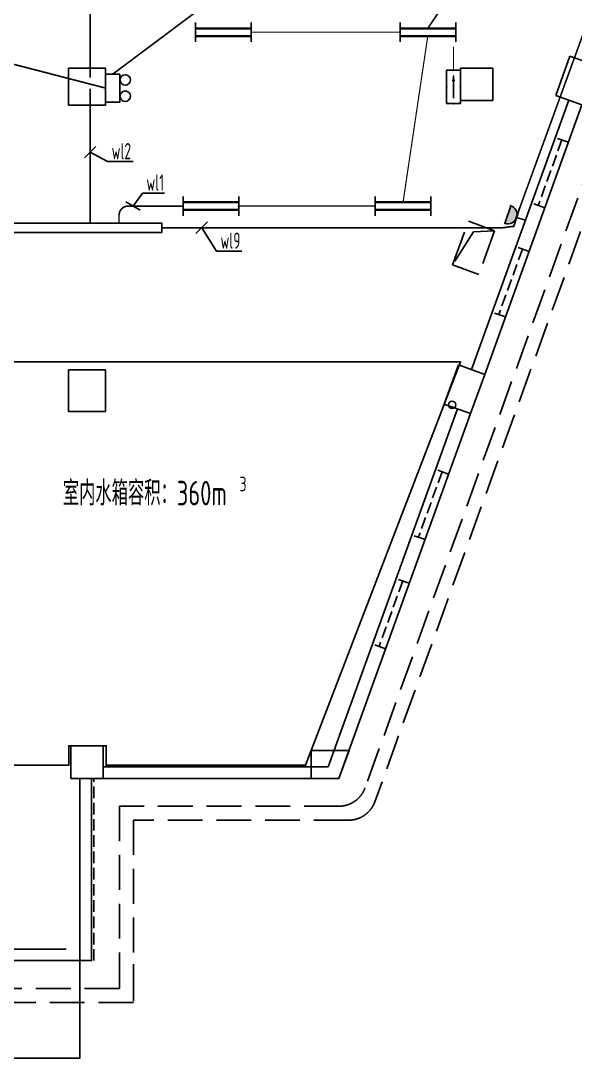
# Model space of a CAD drawing. Extents: x 2166032 to 5302137, y 581493 to 2416206.
# Drawn here: x 2505058 to 2517003, y 1253170 to 1275683 of the extents above; entities that cross this region are included whole.
import ezdxf
from ezdxf.enums import TextEntityAlignment as Align

# ---------------------------------------------------------------- set-up
doc = ezdxf.new("R2010")
doc.units = 0
doc.header["$LTSCALE"] = 1000
doc.header["$MEASUREMENT"] = 0
doc.linetypes.add('DASH', pattern=[0.35, 0.25, -0.1])
for name, color, linetype in [('3T_WOOD', 21, 'Continuous'), ('CABLETRAY', 4, 'Continuous'), ('COLUMN', 2, 'Continuous'), ('DIM-照明', 3, 'Continuous'), ('EQUIP-动力', 3, 'Continuous'), ('EQUIP-照明', 3, 'Continuous'), ('PUB_TEXT', 7, 'Continuous'), ('TEL_TEXT', 7, 'Continuous'), ('WALL', 8, 'Continuous'), ('WINDOW', 8, 'Continuous'), ('WIRE-应急', 6, 'DASH'), ('WIRE-照明', 1, 'Continuous'), ('地沟', 8, 'Continuous'), ('屋面', 151, 'Continuous'), ('消防', 7, 'Continuous')]:
    doc.layers.add(name, color=color, linetype=linetype)
doc.styles.add('_TEL_DIM', font='@tssdeng.shx', dxfattribs={"width": 0.8, "height": 3.5, "bigfont": '!tssdchn.shx'})
doc.styles.get("Standard").update_dxf_attribs({"font": 'tssdeng.shx', "bigfont": 'tssdchn.shx'})
doc.styles.add('TSSD_REIN', font='tssdeng.shx', dxfattribs={"width": 0.7, "bigfont": 'tssdchn.shx'})

# ---------------------------------------------------------------- blocks, each defined once
blk = doc.blocks.new('$equip$00001160')
for p, q in [((-1.2, 0.417), (-1.2, -0.417)), ((-1.2, 0.167), (1.2, 0.167)), ((1.2, 0.417), (1.2, -0.417)), ((-1.2, -0.167), (1.2, -0.167))]:
    blk.add_line(p, q)
at = {"const_width": 0.1}
for points in [[(-1.2, 0.167), (1.2, 0.167)], [(-1.2, -0.167), (1.2, -0.167)]]:
    blk.add_lwpolyline(points, dxfattribs=at)
at = {"layer": 'EQUIP-照明'}
for p in [(-1.2, 0), (0, 0.167), (1.2, 0), (0, -0.167)]:
    blk.add_point(p, dxfattribs=at)
at = {"layer": 'EQUIP-照明', "flags": 9}
blk.add_attdef('A', (0, 0), '', height=0.00002, dxfattribs=at)
blk = doc.blocks.new('$equip$00001686')
for p, q in [((0.72, 0.6), (-0.72, 0.6)), ((-0.72, 0.6), (-0.72, 0)), ((0.72, 0), (0.72, 0.6)), ((-0.72, 0), (0.72, 0))]:
    blk.add_line(p, q)
at = {"color": 7}
blk.add_line((-0.48, 0.3), (0.48, 0.3), dxfattribs=at)
for p in [(0, 0.6), (-0.72, 0.3), (0, 0), (0.72, 0.3)]:
    blk.add_point(p)
blk.add_solid([(-0.24, 0.228), (-0.528, 0.3), (-0.24, 0.372)])
at = {"layer": 'TEL_TEXT', "style": '_TEL_DIM', "flags": 1}
blk.add_attdef('A', text='', height=0.00002, dxfattribs=at).set_placement((0, 0), align=Align.MIDDLE_CENTER)
blk = doc.blocks.new('$equip_U$00000006')
at = {"color": 3}
for p, q in [((-0.6, 0.624), (0.6, 0.624)), ((-0.6, 0), (-0.6, 0.624)), ((0.6, 0.624), (0.6, 0)), ((0.6, 0), (-0.6, 0))]:
    blk.add_line(p, q, dxfattribs=at)
for centre in [(-0.35, 0.849), (0.35, 0.849)]:
    blk.add_circle(centre, 0.225, dxfattribs=at)
at = {"style": '_TEL_DIM', "flags": 1}
blk.add_attdef('A', text='', height=0.00002, dxfattribs=at).set_placement((0, 0), align=Align.MIDDLE_CENTER)
blk = doc.blocks.new('$equip_U$00000175(20081108-2321)')
for p in [(0, 0.624), (-0.6, 0.312), (0, 0), (0.6, 0.312)]:
    blk.add_point(p)
blk.add_blockref('$equip_U$00000006', (0, 0))
at = {"color": 7, "style": '_TEL_DIM', "flags": 1}
blk.add_attdef('A', text='', height=0.000025, dxfattribs=at).set_placement((0, 0), align=Align.MIDDLE_CENTER)
blk = doc.blocks.new('$equip_U$00000184(许虹剑)')
for p in [(-0.35, 1.074), (0.35, 1.074), (-0.6, 0.312), (0, 0), (0.6, 0.312)]:
    blk.add_point(p)
blk.add_blockref('$equip_U$00000175(20081108-2321)', (0, 0))
at = {"color": 7, "style": '_TEL_DIM', "flags": 1}
blk.add_attdef('A', text='', height=0.000025, dxfattribs=at).set_placement((0, 0), align=Align.MIDDLE_CENTER)
blk = doc.blocks.new('$equip_U$00000360(20081108-2321)')
at = {"ltscale": 5}
for p in [(-0.35, 1.074), (0.35, 1.074), (-0.6, 0.312), (0, 0), (0.6, 0.312)]:
    blk.add_point(p, dxfattribs=at)
blk.add_blockref('$equip_U$00000184(许虹剑)', (0, 0), dxfattribs=at)
at = {"color": 7, "style": '_TEL_DIM', "flags": 1}
blk.add_attdef('A', text='', height=0.000025, dxfattribs=at).set_placement((0, 0), align=Align.MIDDLE_CENTER)
blk = doc.blocks.new('$equip$00001237')
for p, q in [((-0.5, 1.05), (-0.5, 1)), ((-0.5, 1), (0.5, 1)), ((0.5, 1.05), (0.5, 1)), ((0.5, 0.5), (-0.5, 0.5)), ((0, 0.5), (0, 0))]:
    blk.add_line(p, q)
blk.add_arc((0, 1), 0.5, 180, 0)
for p in [(0, 1), (-0.5, 0.5), (0, 0), (0.5, 0.5)]:
    blk.add_point(p)
for points in [[(0.433, 0.75), (-0.433, 0.75), (0.5, 1), (-0.5, 1)], [(0.25, 0.567), (-0.25, 0.567), (0.433, 0.75), (-0.433, 0.75)], [(0, 0.5), (0, 0.5), (0.25, 0.567), (-0.25, 0.567)]]:
    blk.add_solid(points)
at = {"flags": 9}
blk.add_attdef('A', (0, 0), '', height=0.00002, dxfattribs=at)

msp = doc.modelspace()

# ---------------------------------------------------------------- linework, layer by layer
msp.add_circle((2604640.5, 1020101.3), 438608.5)
at = {"layer": '3T_WOOD'}
for points in [[(2506331.6, 1253340.8), (2506331.7, 1256965.8)], [(2498081.8, 1253340.8), (2506332.3, 1253340.8)]]:
    msp.add_lwpolyline(points, dxfattribs=at)
at = {"layer": 'CABLETRAY'}
for p, q in [((2497792.3, 1271328.1), (2508092.9, 1271328.1)), ((2508092.9, 1271328.1), (2508092.9, 1271128.1)), ((2508092.9, 1271128.1), (2497792.3, 1271128.1))]:
    msp.add_line(p, q, dxfattribs=at)
at = {"layer": 'COLUMN'}
for p, q in [((2516892.1, 1274924.6), (2516586.5, 1274078.1)), ((2517456.5, 1274720.9), (2516892.1, 1274924.6)), ((2506881.7, 1274667.4), (2506081.7, 1274667.4)), ((2506081.7, 1274667.4), (2506081.7, 1273867.4)), ((2506881.7, 1273867.4), (2506881.7, 1274667.4)), ((2515231.7, 1274667.4), (2514531.7, 1274667.4)), ((2514531.7, 1274667.4), (2514531.7, 1273967.4)), ((2515231.7, 1273967.4), (2515231.7, 1274667.4)), ((2516586.5, 1274078.1), (2517150.9, 1273874.4)), ((2506081.7, 1273867.4), (2506881.7, 1273867.4)), ((2514531.7, 1273967.4), (2515231.7, 1273967.4)), ((2506881.7, 1268167.3), (2506081.7, 1268167.3)), ((2506081.7, 1268167.3), (2506081.7, 1267267.3)), ((2506881.7, 1267267.3), (2506881.7, 1268167.3)), ((2514489.8, 1268273.5), (2514184.2, 1267427)), ((2515054.1, 1268069.7), (2514489.8, 1268273.5)), ((2514748.5, 1267223.2), (2515054.1, 1268069.7)), ((2506081.7, 1267267.3), (2506881.7, 1267267.3)), ((2514184.2, 1267427), (2514748.5, 1267223.2)), ((2506831.7, 1260067.4), (2506131.7, 1260067.4)), ((2506131.7, 1260067.4), (2506131.7, 1259367.4)), ((2506831.7, 1259367.4), (2506831.7, 1260067.4)), ((2506131.7, 1259367.4), (2506831.7, 1259367.4))]:
    msp.add_line(p, q, dxfattribs=at)
at = {"layer": 'DIM-照明'}
for p, q in [((2506673.6, 1272977.7), (2506426.1, 1272730.2)), ((2507323.2, 1271783), (2507626, 1271607.5)), ((2508831.7, 1271103.9), (2509078.2, 1271352.4))]:
    msp.add_line(p, q, dxfattribs=at)
for points in [[(2506549.9, 1272853.9), (2506925.8, 1272652.3)], [(2506925.8, 1272652.3), (2507479.9, 1272652.3)], [(2507474.6, 1271695.3), (2507675.5, 1271975.9)], [(2507675.5, 1271975.9), (2508152, 1271975.9)], [(2508955, 1271228.1), (2509272.3, 1270724.7)], [(2509272.3, 1270724.7), (2509817.7, 1270724.7)]]:
    msp.add_lwpolyline(points, dxfattribs=at)
at = {"layer": 'WALL'}
for p, q in [((2516867.4, 1273976.7), (2514771.5, 1268171.8)), ((2517149.5, 1273874.9), (2515053.7, 1268069.9)), ((2514465.9, 1267325.3), (2511682.9, 1259617.4)), ((2514748, 1267223.4), (2511911.6, 1259367.4)), ((2506831.7, 1259617.4), (2511682.9, 1259617.4)), ((2506831.7, 1259367.4), (2511911.6, 1259367.4))]:
    msp.add_line(p, q, dxfattribs=at)
at = {"layer": 'WALL', "color": 2}
for p, q in [((2514534.7, 1268337.9), (2500781.7, 1268338.6)), ((2514534.7, 1268337.9), (2511192.3, 1259651.6)), ((2506896.5, 1260066.7), (2506089.3, 1260066.7)), ((2506089.3, 1260066.7), (2506089.3, 1259651.6)), ((2506896.5, 1260066.7), (2506896.5, 1259651.6)), ((2500781.7, 1259651.6), (2506089.3, 1259651.6)), ((2506896.5, 1259651.6), (2511192.3, 1259651.6)), ((2506631.6, 1259367.4), (2511911.6, 1259367.4))]:
    msp.add_line(p, q, dxfattribs=at)
at = {"layer": 'WALL', "color": 2, "linetype": 'DASH'}
msp.add_line((2506631.6, 1255442.4), (2506631.6, 1259367.4), dxfattribs=at)
at = {"layer": 'WALL'}
for points in [[(2511313.8, 1259967.4), (2511311.5, 1259367.4), (2511913.8, 1259367.4), (2512130.4, 1259967.4), (2511313.8, 1259967.4)], [(2506581.7, 1259367.4), (2506581.7, 1255442.4), (2498006.7, 1255442.4)], [(2506331.6, 1256042.4), (2506331.7, 1259375.4)], [(2498081.7, 1255692.4), (2506031.6, 1255692.4)]]:
    msp.add_lwpolyline(points, dxfattribs=at)
at = {"layer": 'WINDOW', "linetype": 'DASH'}
for p, q in [((2516717.4, 1273119.7, 800), (2516208, 1271708.8, 800)), ((2516858.5, 1273068.7, 800), (2516576.3, 1273170.6, 800)), ((2516349.1, 1271657.9, 800), (2516066.9, 1271759.8, 800)), ((2516349.1, 1271657.9, 800), (2516066.9, 1271759.8, 800)), ((2515868.4, 1270768.3, 800), (2515359, 1269357.4, 800)), ((2515868.4, 1270768.3, 800), (2515359, 1269357.4, 800)), ((2516009.5, 1270717.3, 800), (2515727.3, 1270819.2, 800)), ((2516009.5, 1270717.3, 800), (2515727.3, 1270819.2, 800)), ((2515500.1, 1269306.5, 800), (2515218, 1269408.3, 800)), ((2514136.5, 1265971.3, 800), (2513627.1, 1264560.5, 800)), ((2514277.6, 1265920.4, 800), (2513995.4, 1266022.3, 800)), ((2513768.2, 1264509.5, 800), (2513486, 1264611.4, 800)), ((2513428.6, 1263569, 800), (2513146.4, 1263670.9, 800)), ((2513287.5, 1263619.9, 800), (2512778.1, 1262209.1, 800)), ((2512919.2, 1262158.1, 800), (2512637.1, 1262260, 800))]:
    msp.add_line(p, q, dxfattribs=at)
at = {"layer": 'WIRE-应急', "linetype": 'DASH', "const_width": 35}
msp.add_lwpolyline([(2509800.1, 1278864), (2509800.1, 1276701.3, -0.2364953), (2509719.9, 1276541.1), (2507037.8, 1274536.3)], format="xyb", dxfattribs=at)
at = {"layer": 'WIRE-应急', "linetype": 'DASH'}
for points, const_width in [([(2503238.3, 1275179), (2506881.7, 1274236.2)], 35), ([(2514381.7, 1274621.1), (2514380.6, 1275129.8)], 25)]:
    msp.add_lwpolyline(points, dxfattribs=dict(at, const_width=const_width))
at = {"layer": 'WIRE-照明', "linetype": 'Continuous'}
for points, const_width in [([(2513828.9, 1275522.6), (2516082, 1278893.2)], 35), ([(2506549.9, 1274461.3), (2506549.9, 1278689.7)], 35), ([(2515804.3, 1271640), (2517233.8, 1275561.2)], 35), ([(2510021.4, 1275439.3), (2513228.9, 1275439.3)], 25), ([(2513293.4, 1271770.3), (2513828.9, 1275364.3)], 25), ([(2506549.9, 1271328.1), (2506549.9, 1274224.9)], 35), ([(2509752.3, 1271695.3), (2512693.4, 1271695.3)], 25)]:
    msp.add_lwpolyline(points, dxfattribs=dict(at, const_width=const_width))
at = {"layer": 'WIRE-照明', "linetype": 'Continuous', "const_width": 35}
for points in [[(2508552.3, 1271695.3), (2507372.5, 1271695.3, 0.4142136), (2507172.5, 1271495.3), (2507172.5, 1271328.1)], [(2508092.9, 1271228.1), (2515430.5, 1271228.1, 0.0329745), (2515456.8, 1271229.9), (2515680.7, 1271259.5)]]:
    msp.add_lwpolyline(points, format="xyb", dxfattribs=at)
at = {"layer": '地沟', "linetype": 'DASH', "ltscale": 3}
for p, q in [((2514816.1, 1271137.8), (2514362.1, 1270428.2)), ((2515268, 1271162.7), (2514816.1, 1271137.8)), ((2507181.7, 1258767.4), (2507181.7, 1254842.4)), ((2507481.7, 1258467.4), (2507481.7, 1254542.4)), ((2507181.7, 1255367.4), (2507181.7, 1254842.4)), ((2507481.7, 1255367.4), (2507481.7, 1254542.4)), ((2507181.7, 1254842.4), (2445381.7, 1254842.4)), ((2507481.7, 1254542.4), (2477781.7, 1254542.4))]:
    msp.add_line(p, q, dxfattribs=at)
for points in [[(2505581.7, 1288492.4), (2505581.7, 1295667.4), (2522393.1, 1295667.4), (2524549.3, 1292603), (2512549.5, 1259367.4)], [(2517834.1, 1273120.7), (2512868.5, 1259367.4)]]:
    msp.add_lwpolyline(points, dxfattribs=at)
for points in [[(2505581.7, 1288492.4), (2505581.7, 1295667.4), (2522393.1, 1295667.4), (2524549.3, 1292603), (2512476, 1259163.6, -0.3160084), (2511911.6, 1258767.4), (2507181.7, 1258767.4)], [(2517834.1, 1273120.7), (2512686.6, 1258863.6, -0.3160084), (2512122.3, 1258467.4), (2507481.7, 1258467.4)]]:
    msp.add_lwpolyline(points, format="xyb", dxfattribs=at)
msp.add_lwpolyline([(2515268, 1271162.7), (2514926, 1270223), (2514362.1, 1270428.2), (2514704.2, 1271367.9)], close=True, dxfattribs=at)
at = {"layer": '屋面', "color": 6}
msp.add_circle((2514353.1, 1267414.3), 80, dxfattribs=at)
at = {"layer": '消防', "color": 2, "const_width": 30}
msp.add_lwpolyline([(2500781.7, 1268338.6), (2500781.7, 1259651.6), (2506089.3, 1259651.6), (2506089.3, 1260066.7), (2506896.5, 1260066.7), (2506896.5, 1259651.6), (2511192.3, 1259651.6), (2514534.7, 1268337.9), (2500781.7, 1268337.9)], dxfattribs=at)

# ---------------------------------------------------------------- block references
at = {"layer": 'EQUIP-动力', "xscale": 400.0000000000239, "yscale": 400.0000000000239, "zscale": 400, "rotation": 71.99355655959049}
msp.add_blockref('$equip$00001237', (2515932.7, 1271387.9), dxfattribs=at)
at = {"layer": 'EQUIP-照明', "xscale": 500, "yscale": 500, "zscale": 500}
for p in [(2509421.4, 1275439.3), (2513828.9, 1275439.3), (2509152.3, 1271695.3), (2513293.4, 1271695.3)]:
    msp.add_blockref('$equip$00001160', p, dxfattribs=at)
at = {"layer": 'EQUIP-照明', "xscale": 500, "yscale": 500, "zscale": 500, "rotation": 270}
msp.add_blockref('$equip_U$00000360(20081108-2321)', (2506881.7, 1274236.2), dxfattribs=at)
at = {"layer": 'EQUIP-照明', "color": 4, "xscale": 500, "yscale": 500, "zscale": 500, "rotation": 270}
msp.add_blockref('$equip$00001686', (2514231.7, 1274261.1), dxfattribs=at)

# ---------------------------------------------------------------- texts
at = {"layer": 'DIM-照明', "color": 7, "style": '_TEL_DIM', "width": 0.64}
for s, p in [('wl2', (2507013.3, 1272702.3)), ('wl1', (2507763, 1272025.9)), ('wl9', (2509359.8, 1270774.7))]:
    msp.add_text(s, height=350, dxfattribs=at).set_placement(p)
at = {"layer": 'PUB_TEXT', "style": 'TSSD_REIN', "width": 0.7}
for s, height, p in [('室内水箱容积：360m', 528, (2505961, 1265247.2)), ('3', 316.8, (2509771.9, 1265549.8))]:
    msp.add_text(s, height=height, dxfattribs=at).set_placement(p)

doc.saveas('drawing.dxf')
